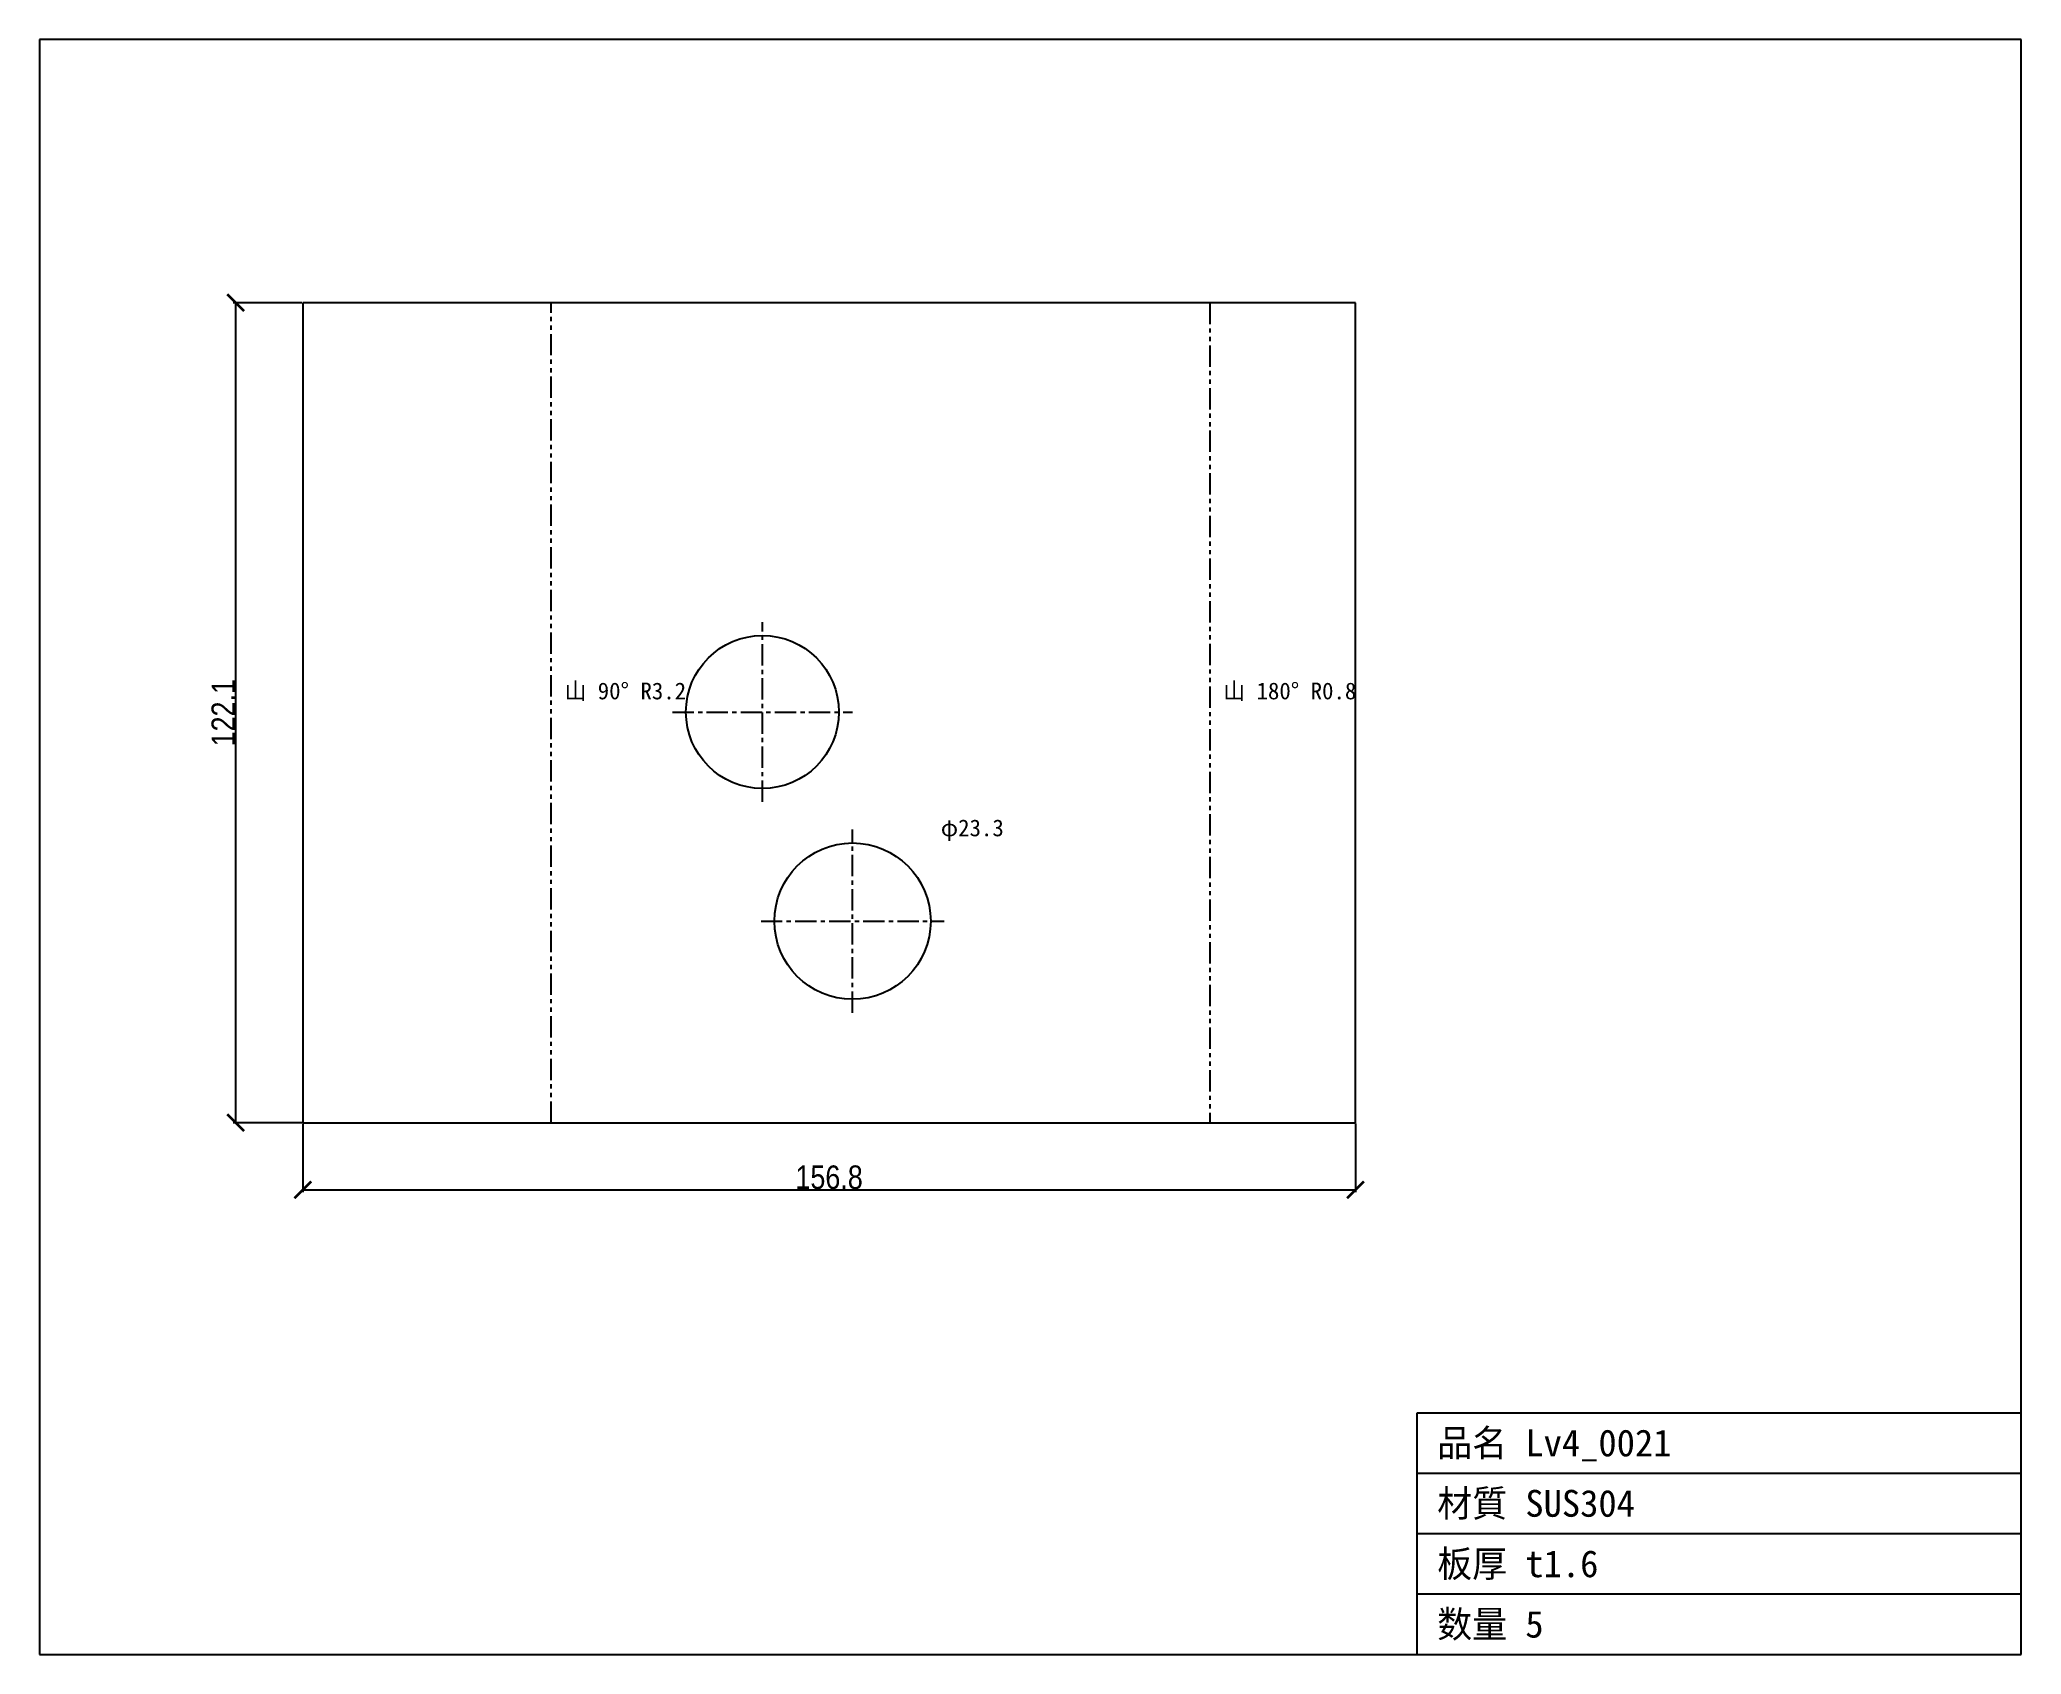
# Model space of a CAD drawing. Header units: millimetres. Extents: x -79 to 216, y -79 to 161.
import ezdxf

# ---------------------------------------------------------------- set-up
doc = ezdxf.new("R2010")
doc.units = ezdxf.units.MM
doc.linetypes.add('CENTER', pattern=[5.08, 3.175, -0.635, 0.635, -0.635])
doc.linetypes.add('PHANTOM', pattern=[6.35, 3.175, -0.635, 0.635, -0.635, 0.635, -0.635])
for name, color, linetype in [('中心線', 7, 'Continuous'), ('図枠', 7, 'Continuous'), ('外形', 7, 'Continuous'), ('寸法', 7, 'Continuous'), ('文字', 7, 'Continuous'), ('曲げ線', 7, 'Continuous')]:
    doc.layers.add(name, color=color, linetype=linetype)
doc.styles.add('OpenSansCondensed-Light', font='OpenSansCondensed-Light.ttf')
doc.dimstyles.new('EZDXF', dxfattribs={"dimtxt": 0.25, "dimasz": 0.175, "dimexe": 0.375, "dimexo": 0.125, "dimgap": 0.1, "dimtad": 1, "dimlfac": 100, "dimzin": 12, "dimdsep": 46, "dimtxsty": 'OpenSansCondensed-Light', "dimblk": 'ARCHTICK', "dimcen": 2.5, "dimazin": 3, "dimtfac": 0.5, "dimtmove": 2, "dimatfit": 3})

# ---------------------------------------------------------------- blocks, each defined once
blk = doc.blocks.new('_ARCHTICK')
at = {"color": 0, "linetype": 'BYBLOCK', "const_width": 0.15}
blk.add_lwpolyline([(-0.5, -0.5), (0.5, 0.5)], dxfattribs=at)

msp = doc.modelspace()

# ---------------------------------------------------------------- linework, layer by layer
at = {"layer": '中心線', "color": 1, "linetype": 'CENTER'}
for p, q in [((28.34, 47.78), (28.34, 74.57)), ((14.95, 61.17), (41.74, 61.17)), ((41.77, 16.38), (41.77, 43.66)), ((28.13, 30.02), (55.41, 30.02))]:
    msp.add_line(p, q, dxfattribs=at)
at = {"layer": '図枠'}
for p, q in [((215.86, 161.32), (-79.32, 161.32)), ((-79.32, 161.32), (-79.32, -79.2)), ((215.86, -79.2), (215.86, 161.32)), ((125.86, -79.2), (125.86, -43.2)), ((125.86, -43.2), (215.86, -43.2)), ((125.86, -52.2), (215.86, -52.2)), ((125.86, -61.2), (215.86, -61.2)), ((125.86, -70.2), (215.86, -70.2)), ((-79.32, -79.2), (215.86, -79.2))]:
    msp.add_line(p, q, dxfattribs=at)
at = {"layer": '外形'}
for p, q in [((-40.12, 122.13), (-40.12, 0)), ((116.67, 122.13), (-40.12, 122.13)), ((116.67, 0), (116.67, 122.13)), ((-40.12, 0), (116.67, 0))]:
    msp.add_line(p, q, dxfattribs=at)
for centre, radius in [((28.34, 61.17), 11.39), ((41.77, 30.02), 11.64)]:
    msp.add_circle(centre, radius, dxfattribs=at)
at = {"layer": '曲げ線', "color": 3, "linetype": 'PHANTOM'}
for p, q in [((-3.14, 0), (-3.14, 122.13)), ((94.99, 122.13), (94.99, 0))]:
    msp.add_line(p, q, dxfattribs=at)

# ---------------------------------------------------------------- texts
at = {"layer": '文字'}
for s, height, p in [('山 90° R3.2', 2.5, (-1.14, 63.06)), ('山 180° R0.8', 2.5, (96.99, 63.06)), ('φ23.3', 2.5, (54.91, 42.66)), ('品名 Lv4_0021', 4, (128.86, -49.7)), ('材質 SUS304', 4, (128.86, -58.7)), ('板厚 t1.6', 4, (128.86, -67.7)), ('数量 5', 4, (128.86, -76.7))]:
    msp.add_text(s, height=height, dxfattribs=at).set_placement(p)

# ---------------------------------------------------------------- dimensions: what is measured, and where the dimension line sits
at = {"layer": '寸法'}
msp.add_linear_dim(base=(-50.12, 0), p1=(-40.12, 0), p2=(-40.12, 122.13), angle=90, dimstyle='EZDXF', override={"dimtxt": 3.5, "dimasz": 2.5, "dimdec": 1, "dimlfac": 1}, dxfattribs=at).render()
msp.add_linear_dim(base=(-40.12, -10), p1=(-40.12, 0), p2=(116.67, 0), dimstyle='EZDXF', override={"dimtxt": 3.5, "dimasz": 2.5, "dimdec": 1, "dimlfac": 1}, dxfattribs=at).render()

doc.saveas('drawing.dxf')
